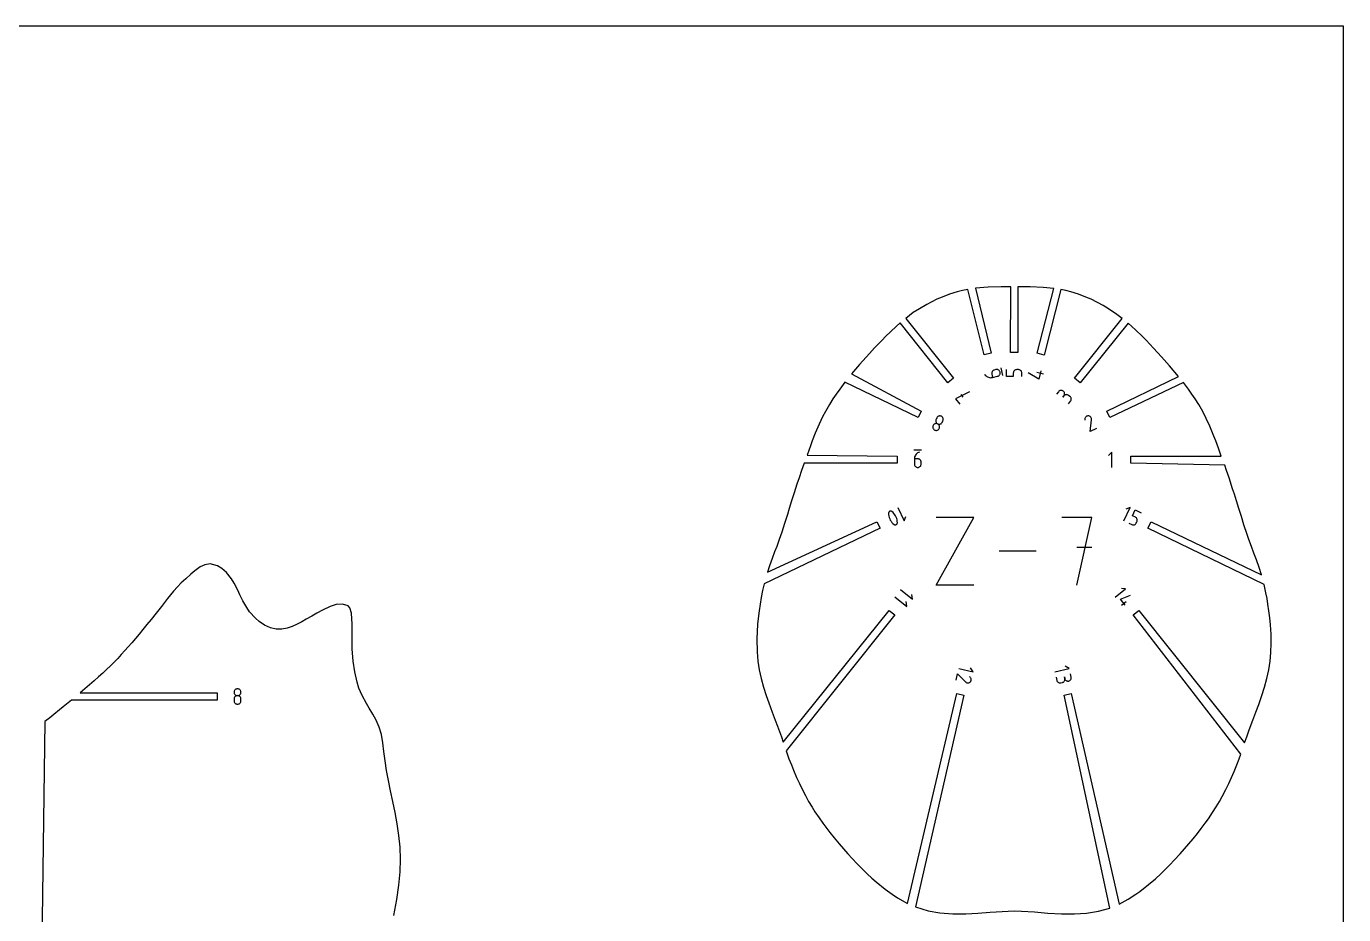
# Model space of a CAD drawing. Extents: x 0 to 51.8, y 0 to 12.2.
# Drawn here: x 19.56 to 24.96, y 8.36 to 12 of the extents above; entities that cross this region are included whole.
import ezdxf

# ---------------------------------------------------------------- set-up
doc = ezdxf.new("R2010")
doc.units = 0
doc.header["$MEASUREMENT"] = 0
for name, color, linetype in [('annotation', 7, 'Continuous'), ('boundary', 7, 'Continuous'), ('frame', 7, 'Continuous')]:
    doc.layers.add(name, color=color, linetype=linetype)

msp = doc.modelspace()

# ---------------------------------------------------------------- linework, layer by layer
at = {"layer": 'annotation', "color": 1}
for p, q in [((23.5162, 10.5792), (23.5161, 10.5768)), ((23.5161, 10.5768), (23.5165, 10.5743)), ((23.5166, 10.5816), (23.5162, 10.5792)), ((23.5175, 10.5838), (23.5166, 10.5816)), ((23.5187, 10.5859), (23.5175, 10.5838)), ((23.5203, 10.5877), (23.5187, 10.5859)), ((23.5222, 10.5892), (23.5203, 10.5877)), ((23.5243, 10.5904), (23.5222, 10.5892)), ((23.5267, 10.5913), (23.5243, 10.5904)), ((23.5335, 10.5929), (23.5267, 10.5913)), ((23.5267, 10.5913), (23.5267, 10.5913)), ((23.5359, 10.5933), (23.5335, 10.5929)), ((23.5384, 10.5933), (23.5359, 10.5933)), ((23.5408, 10.5928), (23.5384, 10.5933)), ((23.543, 10.5919), (23.5408, 10.5928)), ((23.5451, 10.5907), (23.543, 10.5919)), ((23.5469, 10.5891), (23.5451, 10.5907)), ((23.5484, 10.5873), (23.5469, 10.5891)), ((23.5496, 10.5851), (23.5484, 10.5873)), ((23.5494, 10.5732), (23.5503, 10.5754)), ((23.5504, 10.5828), (23.5496, 10.5851)), ((23.5503, 10.5754), (23.5508, 10.5778)), ((23.5508, 10.5803), (23.5504, 10.5828)), ((23.5504, 10.5828), (23.5504, 10.5828)), ((23.5508, 10.5778), (23.5508, 10.5803)), ((23.5619, 10.5694), (23.5543, 10.6)), ((23.5766, 10.565), (23.5766, 10.593)), ((23.6047, 10.579), (23.6046, 10.565)), ((23.6049, 10.5815), (23.6047, 10.579)), ((23.6056, 10.5839), (23.6049, 10.5815)), ((23.6066, 10.586), (23.6056, 10.5839)), ((23.608, 10.588), (23.6066, 10.586)), ((23.6097, 10.5897), (23.608, 10.588)), ((23.6116, 10.5911), (23.6097, 10.5897)), ((23.6138, 10.5921), (23.6116, 10.5911)), ((23.6162, 10.5927), (23.6138, 10.5921)), ((23.6187, 10.593), (23.6162, 10.5927)), ((23.6257, 10.5929), (23.6187, 10.593)), ((23.6187, 10.593), (23.6187, 10.593)), ((23.6282, 10.5927), (23.6257, 10.5929)), ((23.6305, 10.5921), (23.6282, 10.5927)), ((23.6327, 10.591), (23.6305, 10.5921)), ((23.6347, 10.5896), (23.6327, 10.591)), ((23.6364, 10.5879), (23.6347, 10.5896)), ((23.6377, 10.586), (23.6364, 10.5879)), ((23.6388, 10.5838), (23.6377, 10.586)), ((23.6394, 10.5814), (23.6388, 10.5838)), ((23.6396, 10.5789), (23.6394, 10.5814)), ((23.6396, 10.5649), (23.6396, 10.5789)), ((23.6396, 10.5789), (23.6396, 10.5789)), ((23.7091, 10.5537), (23.665, 10.5793)), ((23.7287, 10.574), (23.7015, 10.5809)), ((23.7177, 10.5876), (23.7091, 10.5537)), ((23.4876, 10.5743), (23.4876, 10.5743)), ((23.4876, 10.5743), (23.49, 10.5708)), ((23.49, 10.5708), (23.4929, 10.5677)), ((23.4929, 10.5677), (23.4961, 10.5651)), ((23.4961, 10.5651), (23.4996, 10.563)), ((23.4996, 10.563), (23.5034, 10.5614)), ((23.5034, 10.5614), (23.5074, 10.5603)), ((23.5074, 10.5603), (23.5115, 10.5599)), ((23.5115, 10.5599), (23.5157, 10.56)), ((23.5157, 10.56), (23.5199, 10.5607)), ((23.5165, 10.5743), (23.5199, 10.5607)), ((23.5199, 10.5607), (23.5402, 10.5658)), ((23.5402, 10.5658), (23.5426, 10.5666)), ((23.5402, 10.5658), (23.5402, 10.5658)), ((23.5426, 10.5666), (23.5448, 10.5678)), ((23.5448, 10.5678), (23.5466, 10.5693)), ((23.5466, 10.5693), (23.5482, 10.5712)), ((23.5482, 10.5712), (23.5494, 10.5732)), ((23.6046, 10.565), (23.5766, 10.565)), ((23.4256, 10.5023), (23.3676, 10.4739)), ((23.3676, 10.4739), (23.3851, 10.452)), ((23.3895, 10.4914), (23.3983, 10.4805)), ((23.7897, 10.5026), (23.781, 10.4917)), ((23.7915, 10.5044), (23.7897, 10.5026)), ((23.7935, 10.5059), (23.7915, 10.5044)), ((23.7956, 10.507), (23.7935, 10.5059)), ((23.7979, 10.5076), (23.7956, 10.507)), ((23.8003, 10.5079), (23.7979, 10.5076)), ((23.8027, 10.5077), (23.8003, 10.5079)), ((23.805, 10.5072), (23.8027, 10.5077)), ((23.8073, 10.5062), (23.805, 10.5072)), ((23.8094, 10.5048), (23.8073, 10.5062)), ((23.8116, 10.4852), (23.8073, 10.4797)), ((23.8073, 10.4797), (23.8116, 10.4852)), ((23.8112, 10.5031), (23.8094, 10.5048)), ((23.8094, 10.5048), (23.8094, 10.5048)), ((23.8127, 10.5011), (23.8112, 10.5031)), ((23.8116, 10.4852), (23.813, 10.4873)), ((23.8134, 10.487), (23.8116, 10.4852)), ((23.8116, 10.4852), (23.8116, 10.4852)), ((23.8137, 10.4989), (23.8127, 10.5011)), ((23.813, 10.4873), (23.814, 10.4895)), ((23.8154, 10.4884), (23.8134, 10.487)), ((23.8144, 10.4966), (23.8137, 10.4989)), ((23.814, 10.4895), (23.8145, 10.4919)), ((23.8147, 10.4943), (23.8144, 10.4966)), ((23.8145, 10.4919), (23.8147, 10.4943)), ((23.8175, 10.4895), (23.8154, 10.4884)), ((23.8198, 10.4902), (23.8175, 10.4895)), ((23.8222, 10.4904), (23.8198, 10.4902)), ((23.8246, 10.4903), (23.8222, 10.4904)), ((23.8269, 10.4897), (23.8246, 10.4903)), ((23.8292, 10.4888), (23.8269, 10.4897)), ((23.8313, 10.4874), (23.8292, 10.4888)), ((23.8368, 10.483), (23.8313, 10.4874)), ((23.8313, 10.4874), (23.8313, 10.4874)), ((23.8386, 10.4813), (23.8368, 10.483)), ((23.84, 10.4793), (23.8386, 10.4813)), ((23.8411, 10.4771), (23.84, 10.4793)), ((23.8404, 10.4655), (23.8413, 10.4677)), ((23.8417, 10.4748), (23.8411, 10.4771)), ((23.8413, 10.4677), (23.8419, 10.4701)), ((23.842, 10.4725), (23.8417, 10.4748)), ((23.8419, 10.4701), (23.842, 10.4725)), ((23.8302, 10.4524), (23.839, 10.4634)), ((23.839, 10.4634), (23.8404, 10.4655)), ((23.839, 10.4634), (23.839, 10.4634)), ((23.2753, 10.3615), (23.2748, 10.3591)), ((23.2748, 10.3591), (23.2748, 10.3566)), ((23.2762, 10.3638), (23.2753, 10.3615)), ((23.2774, 10.366), (23.2762, 10.3638)), ((23.2762, 10.3638), (23.2762, 10.3638)), ((23.2791, 10.3678), (23.2774, 10.366)), ((23.2809, 10.3694), (23.2791, 10.3678)), ((23.283, 10.3705), (23.2809, 10.3694)), ((23.2853, 10.3713), (23.283, 10.3705)), ((23.2877, 10.3717), (23.2853, 10.3713)), ((23.2874, 10.3867), (23.287, 10.3843)), ((23.287, 10.3843), (23.287, 10.3819)), ((23.287, 10.3819), (23.2874, 10.3795)), ((23.2883, 10.3891), (23.2874, 10.3867)), ((23.2874, 10.3795), (23.2882, 10.3773)), ((23.2901, 10.3717), (23.2877, 10.3717)), ((23.2882, 10.3773), (23.2893, 10.3752)), ((23.2913, 10.3954), (23.2883, 10.3891)), ((23.2883, 10.3891), (23.2883, 10.3891)), ((23.2893, 10.3752), (23.2908, 10.3733)), ((23.2925, 10.3713), (23.2901, 10.3717)), ((23.2908, 10.3733), (23.2927, 10.3717)), ((23.2926, 10.3975), (23.2913, 10.3954)), ((23.2948, 10.3704), (23.2925, 10.3713)), ((23.2943, 10.3994), (23.2926, 10.3975)), ((23.2927, 10.3717), (23.2948, 10.3704)), ((23.2961, 10.4009), (23.2943, 10.3994)), ((23.2948, 10.3704), (23.2948, 10.3704)), ((23.2948, 10.3704), (23.2972, 10.3695)), ((23.297, 10.3691), (23.2948, 10.3704)), ((23.2948, 10.3704), (23.2948, 10.3704)), ((23.2982, 10.4021), (23.2961, 10.4009)), ((23.2989, 10.3675), (23.297, 10.3691)), ((23.2972, 10.3695), (23.2996, 10.3691)), ((23.3005, 10.4028), (23.2982, 10.4021)), ((23.3004, 10.3656), (23.2989, 10.3675)), ((23.2996, 10.3691), (23.302, 10.369)), ((23.3015, 10.3635), (23.3004, 10.3656)), ((23.3028, 10.4032), (23.3005, 10.4028)), ((23.3023, 10.3612), (23.3015, 10.3635)), ((23.302, 10.369), (23.3044, 10.3694)), ((23.3027, 10.3589), (23.3023, 10.3612)), ((23.3052, 10.4032), (23.3028, 10.4032)), ((23.3044, 10.3694), (23.3067, 10.3702)), ((23.3077, 10.4028), (23.3052, 10.4032)), ((23.3067, 10.3702), (23.3087, 10.3714)), ((23.31, 10.4019), (23.3077, 10.4028)), ((23.3087, 10.3714), (23.3106, 10.3729)), ((23.3122, 10.4006), (23.31, 10.4019)), ((23.31, 10.4019), (23.31, 10.4019)), ((23.3106, 10.3729), (23.3122, 10.3748)), ((23.314, 10.399), (23.3122, 10.4006)), ((23.3122, 10.3748), (23.3135, 10.3769)), ((23.3135, 10.3769), (23.3166, 10.3832)), ((23.3156, 10.3971), (23.314, 10.399)), ((23.3167, 10.395), (23.3156, 10.3971)), ((23.3166, 10.3832), (23.3175, 10.3856)), ((23.3166, 10.3832), (23.3166, 10.3832)), ((23.3175, 10.3928), (23.3167, 10.395)), ((23.3179, 10.3904), (23.3175, 10.3928)), ((23.3175, 10.3856), (23.3179, 10.388)), ((23.3179, 10.388), (23.3179, 10.3904)), ((23.8972, 10.3904), (23.8971, 10.3864)), ((23.8976, 10.3929), (23.8972, 10.3904)), ((23.8985, 10.3952), (23.8976, 10.3929)), ((23.8997, 10.3973), (23.8985, 10.3952)), ((23.9012, 10.3991), (23.8997, 10.3973)), ((23.903, 10.4007), (23.9012, 10.3991)), ((23.9051, 10.4019), (23.903, 10.4007)), ((23.9073, 10.4028), (23.9051, 10.4019)), ((23.9097, 10.4033), (23.9073, 10.4028)), ((23.9122, 10.4033), (23.9097, 10.4033)), ((23.9147, 10.4029), (23.9122, 10.4033)), ((23.9122, 10.4033), (23.9122, 10.4033)), ((23.917, 10.4021), (23.9147, 10.4029)), ((23.9191, 10.4009), (23.917, 10.4021)), ((23.921, 10.3993), (23.9191, 10.4009)), ((23.9198, 10.3391), (23.9251, 10.3878)), ((23.9225, 10.3975), (23.921, 10.3993)), ((23.9238, 10.3955), (23.9225, 10.3975)), ((23.9246, 10.3932), (23.9238, 10.3955)), ((23.9251, 10.3908), (23.9246, 10.3932)), ((23.9251, 10.3883), (23.9251, 10.3908)), ((23.9251, 10.3882), (23.9251, 10.3883)), ((23.9251, 10.3883), (23.9251, 10.3883)), ((23.9251, 10.3881), (23.9251, 10.3882)), ((23.9251, 10.3882), (23.9251, 10.3882)), ((23.9251, 10.388), (23.9251, 10.3881)), ((23.9251, 10.3881), (23.9251, 10.3881)), ((23.9251, 10.3879), (23.9251, 10.388)), ((23.9251, 10.388), (23.9251, 10.388)), ((23.9251, 10.3878), (23.9251, 10.3879)), ((23.9251, 10.3879), (23.9251, 10.3879)), ((23.9251, 10.3878), (23.9251, 10.3878)), ((23.2748, 10.3566), (23.2752, 10.3543)), ((23.2752, 10.3543), (23.276, 10.352)), ((23.276, 10.352), (23.2772, 10.3499)), ((23.2772, 10.3499), (23.2787, 10.3481)), ((23.2787, 10.3481), (23.2805, 10.3464)), ((23.2805, 10.3464), (23.2827, 10.3452)), ((23.2827, 10.3452), (23.2827, 10.3452)), ((23.2827, 10.3452), (23.2851, 10.3443)), ((23.2851, 10.3443), (23.2875, 10.3438)), ((23.2875, 10.3438), (23.2899, 10.3438)), ((23.2899, 10.3438), (23.2923, 10.3442)), ((23.2923, 10.3442), (23.2945, 10.345)), ((23.2945, 10.345), (23.2966, 10.3462)), ((23.2966, 10.3462), (23.2985, 10.3477)), ((23.2985, 10.3477), (23.3001, 10.3495)), ((23.3001, 10.3495), (23.3014, 10.3517)), ((23.3014, 10.3517), (23.3023, 10.354)), ((23.3014, 10.3517), (23.3014, 10.3517)), ((23.3023, 10.354), (23.3027, 10.3565)), ((23.3027, 10.3565), (23.3027, 10.3589)), ((23.9451, 10.3512), (23.9198, 10.3391)), ((23.2292, 10.263), (23.1976, 10.263)), ((23.2127, 10.2517), (23.2094, 10.2492)), ((23.2164, 10.2537), (23.2127, 10.2517)), ((23.2204, 10.2552), (23.2164, 10.2537)), ((23.2204, 10.2552), (23.2204, 10.2552)), ((24.0088, 10.2552), (23.9948, 10.2411)), ((24.0088, 10.1921), (24.0088, 10.2552)), ((23.1997, 10.2314), (23.1994, 10.2272)), ((23.1994, 10.2272), (23.1994, 10.2061)), ((23.2134, 10.2272), (23.1994, 10.2272)), ((23.1994, 10.2061), (23.1994, 10.2061)), ((23.1994, 10.2061), (23.1996, 10.2036)), ((23.1996, 10.2036), (23.2003, 10.2013)), ((23.2006, 10.2355), (23.1997, 10.2314)), ((23.2003, 10.2013), (23.2013, 10.1991)), ((23.2021, 10.2394), (23.2006, 10.2355)), ((23.2013, 10.1991), (23.2027, 10.1971)), ((23.2041, 10.243), (23.2021, 10.2394)), ((23.2065, 10.2463), (23.2041, 10.243)), ((23.2094, 10.2492), (23.2065, 10.2463)), ((23.2159, 10.2269), (23.2134, 10.2272)), ((23.2183, 10.2263), (23.2159, 10.2269)), ((23.2205, 10.2253), (23.2183, 10.2263)), ((23.2224, 10.2239), (23.2205, 10.2253)), ((23.2241, 10.2222), (23.2224, 10.2239)), ((23.2255, 10.2202), (23.2241, 10.2222)), ((23.2241, 10.1971), (23.2255, 10.1991)), ((23.2265, 10.218), (23.2255, 10.2202)), ((23.2255, 10.1991), (23.2265, 10.2013)), ((23.2272, 10.2157), (23.2265, 10.218)), ((23.2265, 10.2013), (23.2272, 10.2036)), ((23.2274, 10.2132), (23.2272, 10.2157)), ((23.2272, 10.2036), (23.2274, 10.2061)), ((23.2274, 10.2061), (23.2274, 10.2132)), ((23.2274, 10.2132), (23.2274, 10.2132)), ((23.2027, 10.1971), (23.2044, 10.1954)), ((23.2044, 10.1954), (23.2063, 10.194)), ((23.2063, 10.194), (23.2085, 10.193)), ((23.2085, 10.193), (23.2109, 10.1924)), ((23.2109, 10.1924), (23.2134, 10.1921)), ((23.2134, 10.1921), (23.2159, 10.1924)), ((23.2134, 10.1921), (23.2134, 10.1921)), ((23.2159, 10.1924), (23.2183, 10.193)), ((23.2183, 10.193), (23.2205, 10.194)), ((23.2205, 10.194), (23.2224, 10.1954)), ((23.2224, 10.1954), (23.2241, 10.1971)), ((23.094, 10.0063), (23.0939, 10.0047)), ((23.0939, 10.0047), (23.0939, 10.0047)), ((23.0939, 10.0047), (23.0942, 9.9988)), ((23.0944, 10.0077), (23.094, 10.0063)), ((23.0942, 9.9988), (23.095, 9.993)), ((23.0951, 10.009), (23.0944, 10.0077)), ((23.095, 9.993), (23.0965, 9.9873)), ((23.0959, 10.0102), (23.0951, 10.009)), ((23.0969, 10.0112), (23.0959, 10.0102)), ((23.0965, 9.9873), (23.0985, 9.9818)), ((23.0981, 10.012), (23.0969, 10.0112)), ((23.0994, 10.0126), (23.0981, 10.012)), ((23.0985, 9.9818), (23.101, 9.9766)), ((23.1008, 10.013), (23.0994, 10.0126)), ((23.1023, 10.0131), (23.1008, 10.013)), ((23.1023, 10.0131), (23.1023, 10.0131)), ((23.103, 10.0131), (23.1023, 10.0131)), ((23.1036, 10.013), (23.103, 10.0131)), ((23.1042, 10.0129), (23.1036, 10.013)), ((23.1048, 10.0128), (23.1042, 10.0129)), ((23.1054, 10.0126), (23.1048, 10.0128)), ((23.106, 10.0123), (23.1054, 10.0126)), ((23.1065, 10.012), (23.106, 10.0123)), ((23.1071, 10.0117), (23.1065, 10.012)), ((23.1076, 10.0113), (23.1071, 10.0117)), ((23.112, 10.0074), (23.1076, 10.0113)), ((23.1076, 10.0113), (23.1076, 10.0113)), ((23.116, 10.0031), (23.112, 10.0074)), ((23.1196, 9.9984), (23.116, 10.0031)), ((23.1226, 9.9934), (23.1196, 9.9984)), ((23.1252, 9.9882), (23.1226, 9.9934)), ((23.1272, 9.9827), (23.1252, 9.9882)), ((23.1286, 9.977), (23.1272, 9.9827)), ((23.1312, 10.028), (23.1576, 9.9733)), ((23.1576, 9.9733), (23.1639, 9.9913)), ((23.2888, 9.7095), (23.443, 9.9871)), ((23.443, 9.9871), (23.2888, 9.9871)), ((23.9265, 9.9871), (23.803, 9.9871)), ((23.8648, 9.7095), (23.9265, 9.9871)), ((24.0577, 9.9732), (24.0839, 10.0278)), ((24.0839, 10.0278), (24.066, 10.0215)), ((24.0927, 9.9937), (24.1044, 10.0179)), ((24.1048, 9.9878), (24.0927, 9.9937)), ((24.1044, 10.0179), (24.1286, 10.0063)), ((24.1069, 9.9866), (24.1048, 9.9878)), ((24.1087, 9.985), (24.1069, 9.9866)), ((24.1101, 9.9832), (24.1087, 9.985)), ((24.1112, 9.9812), (24.1101, 9.9832)), ((23.101, 9.9766), (23.104, 9.9716)), ((23.104, 9.9716), (23.1076, 9.9669)), ((23.1076, 9.9669), (23.1116, 9.9626)), ((23.1116, 9.9626), (23.1161, 9.9587)), ((23.1161, 9.9587), (23.1161, 9.9587)), ((23.1161, 9.9587), (23.1166, 9.9583)), ((23.1166, 9.9583), (23.1171, 9.958)), ((23.1171, 9.958), (23.1177, 9.9577)), ((23.1177, 9.9577), (23.1183, 9.9574)), ((23.1183, 9.9574), (23.1188, 9.9572)), ((23.1188, 9.9572), (23.1194, 9.9571)), ((23.1194, 9.9571), (23.1201, 9.957)), ((23.1201, 9.957), (23.1207, 9.9569)), ((23.1207, 9.9569), (23.1213, 9.9569)), ((23.1213, 9.9569), (23.1228, 9.957)), ((23.1213, 9.9569), (23.1213, 9.9569)), ((23.1228, 9.957), (23.1242, 9.9574)), ((23.1242, 9.9574), (23.1255, 9.958)), ((23.1255, 9.958), (23.1267, 9.9588)), ((23.1267, 9.9588), (23.1277, 9.9598)), ((23.1277, 9.9598), (23.1286, 9.961)), ((23.1295, 9.9712), (23.1286, 9.977)), ((23.1286, 9.961), (23.1292, 9.9623)), ((23.1292, 9.9623), (23.1296, 9.9637)), ((23.1298, 9.9653), (23.1295, 9.9712)), ((23.1296, 9.9637), (23.1298, 9.9653)), ((23.1298, 9.9653), (23.1298, 9.9653)), ((24.0781, 9.9634), (24.0902, 9.9576)), ((24.0902, 9.9576), (24.0902, 9.9576)), ((24.0902, 9.9576), (24.0925, 9.9567)), ((24.0925, 9.9567), (24.0948, 9.9563)), ((24.0948, 9.9563), (24.0971, 9.9563)), ((24.0971, 9.9563), (24.0994, 9.9567)), ((24.0994, 9.9567), (24.1016, 9.9574)), ((24.1016, 9.9574), (24.1036, 9.9585)), ((24.1036, 9.9585), (24.1054, 9.96)), ((24.1054, 9.96), (24.1069, 9.9618)), ((24.1069, 9.9618), (24.1082, 9.9639)), ((24.1082, 9.9639), (24.1111, 9.9699)), ((24.1111, 9.9699), (24.1119, 9.9722)), ((24.1111, 9.9699), (24.1111, 9.9699)), ((24.112, 9.9791), (24.1112, 9.9812)), ((24.1119, 9.9722), (24.1124, 9.9745)), ((24.1124, 9.9768), (24.112, 9.9791)), ((24.1124, 9.9745), (24.1124, 9.9768)), ((23.699, 9.8483), (23.5471, 9.8483)), ((23.9265, 9.8635), (23.8648, 9.8635)), ((23.1192, 9.6619), (23.1685, 9.6226)), ((23.1427, 9.6913), (23.192, 9.652)), ((23.192, 9.652), (23.1897, 9.6717)), ((23.443, 9.7095), (23.2888, 9.7095)), ((24.0217, 9.6603), (24.0645, 9.6945)), ((24.044, 9.6519), (24.0848, 9.6689)), ((24.0645, 9.6945), (24.0474, 9.6964)), ((23.1685, 9.6226), (23.1663, 9.6423)), ((24.0629, 9.6282), (24.044, 9.6519)), ((24.0478, 9.6277), (24.0668, 9.6428)), ((23.3701, 9.3196), (23.3761, 9.3458)), ((23.3761, 9.3458), (23.4095, 9.3127)), ((23.3811, 9.3679), (23.4401, 9.3545)), ((23.4281, 9.3321), (23.4252, 9.3346)), ((23.4401, 9.3545), (23.43, 9.3706)), ((23.7748, 9.3544), (23.8339, 9.3679)), ((23.8339, 9.3679), (23.8177, 9.378)), ((23.8418, 9.3326), (23.8388, 9.3457)), ((20.4183, 9.2815), (20.4166, 9.2798)), ((20.4203, 9.2828), (20.4183, 9.2815)), ((20.4225, 9.2839), (20.4203, 9.2828)), ((20.4248, 9.2845), (20.4225, 9.2839)), ((20.4273, 9.2848), (20.4248, 9.2845)), ((20.4299, 9.2845), (20.4273, 9.2848)), ((20.4273, 9.2848), (20.4273, 9.2848)), ((20.4322, 9.2839), (20.4299, 9.2845)), ((20.4344, 9.2828), (20.4322, 9.2839)), ((20.4364, 9.2815), (20.4344, 9.2828)), ((20.438, 9.2798), (20.4364, 9.2815)), ((23.4095, 9.3127), (23.4095, 9.3127)), ((23.4095, 9.3127), (23.4096, 9.3127)), ((23.4096, 9.3127), (23.4096, 9.3126)), ((23.4096, 9.3126), (23.4096, 9.3126)), ((23.4096, 9.3126), (23.4097, 9.3125)), ((23.4097, 9.3125), (23.4097, 9.3125)), ((23.4097, 9.3125), (23.4097, 9.3125)), ((23.4097, 9.3125), (23.4098, 9.3124)), ((23.4098, 9.3124), (23.4098, 9.3124)), ((23.4098, 9.3124), (23.4098, 9.3124)), ((23.4098, 9.3124), (23.4098, 9.3124)), ((23.4098, 9.3124), (23.4118, 9.3109)), ((23.4118, 9.3109), (23.4139, 9.3098)), ((23.4139, 9.3098), (23.4161, 9.3091)), ((23.4161, 9.3091), (23.4183, 9.3088)), ((23.4183, 9.3088), (23.4206, 9.3089)), ((23.4206, 9.3089), (23.4229, 9.3093)), ((23.4229, 9.3093), (23.425, 9.3102)), ((23.425, 9.3102), (23.427, 9.3114)), ((23.427, 9.3114), (23.4289, 9.3131)), ((23.4297, 9.3303), (23.4281, 9.3321)), ((23.4289, 9.3131), (23.4303, 9.315)), ((23.4289, 9.3131), (23.4289, 9.3131)), ((23.431, 9.3283), (23.4297, 9.3303)), ((23.4303, 9.315), (23.4314, 9.3171)), ((23.4319, 9.3261), (23.431, 9.3283)), ((23.4314, 9.3171), (23.4321, 9.3193)), ((23.4323, 9.3239), (23.4319, 9.3261)), ((23.4321, 9.3193), (23.4324, 9.3216)), ((23.4324, 9.3216), (23.4323, 9.3239)), ((23.7799, 9.3323), (23.7829, 9.3192)), ((23.7829, 9.3192), (23.7829, 9.3192)), ((23.7829, 9.3192), (23.7836, 9.3168)), ((23.7836, 9.3168), (23.7847, 9.3148)), ((23.7847, 9.3148), (23.7862, 9.3129)), ((23.7862, 9.3129), (23.7879, 9.3114)), ((23.7879, 9.3114), (23.7898, 9.3102)), ((23.7898, 9.3102), (23.792, 9.3093)), ((23.792, 9.3093), (23.7942, 9.3088)), ((23.7942, 9.3088), (23.7966, 9.3087)), ((23.7966, 9.3087), (23.799, 9.309)), ((23.799, 9.309), (23.8055, 9.3105)), ((23.8055, 9.3105), (23.8078, 9.3113)), ((23.8055, 9.3105), (23.8055, 9.3105)), ((23.8078, 9.3113), (23.8099, 9.3124)), ((23.8099, 9.3124), (23.8117, 9.3138)), ((23.8117, 9.3138), (23.8132, 9.3155)), ((23.8132, 9.3155), (23.8145, 9.3175)), ((23.8156, 9.3266), (23.8141, 9.3332)), ((23.8141, 9.3332), (23.8156, 9.3266)), ((23.8145, 9.3175), (23.8153, 9.3196)), ((23.8153, 9.3196), (23.8158, 9.3219)), ((23.8159, 9.3242), (23.8156, 9.3266)), ((23.8156, 9.3266), (23.8156, 9.3266)), ((23.8156, 9.3266), (23.8164, 9.3243)), ((23.8158, 9.3219), (23.8159, 9.3242)), ((23.8164, 9.3243), (23.8175, 9.3222)), ((23.8175, 9.3222), (23.8189, 9.3204)), ((23.8189, 9.3204), (23.8206, 9.3189)), ((23.8206, 9.3189), (23.8226, 9.3177)), ((23.8226, 9.3177), (23.8247, 9.3168)), ((23.8247, 9.3168), (23.827, 9.3163)), ((23.827, 9.3163), (23.8293, 9.3162)), ((23.8293, 9.3162), (23.8317, 9.3165)), ((23.8317, 9.3165), (23.834, 9.3173)), ((23.8317, 9.3165), (23.8317, 9.3165)), ((23.834, 9.3173), (23.8361, 9.3184)), ((23.8361, 9.3184), (23.8379, 9.3198)), ((23.8379, 9.3198), (23.8395, 9.3215)), ((23.8395, 9.3215), (23.8407, 9.3235)), ((23.8407, 9.3235), (23.8415, 9.3256)), ((23.8415, 9.3256), (23.8421, 9.3278)), ((23.8422, 9.3302), (23.8418, 9.3326)), ((23.8421, 9.3278), (23.8422, 9.3302)), ((20.4136, 9.2733), (20.4133, 9.2708)), ((20.4133, 9.2708), (20.4133, 9.2708)), ((20.4133, 9.2708), (20.4136, 9.2683)), ((20.4136, 9.2453), (20.4133, 9.2427)), ((20.4133, 9.2427), (20.4133, 9.2358)), ((20.4133, 9.2358), (20.4133, 9.2358)), ((20.4133, 9.2358), (20.4136, 9.2333)), ((20.4142, 9.2756), (20.4136, 9.2733)), ((20.4136, 9.2683), (20.4142, 9.2659)), ((20.4142, 9.2476), (20.4136, 9.2453)), ((20.4136, 9.2333), (20.4142, 9.2309)), ((20.4153, 9.2778), (20.4142, 9.2756)), ((20.4142, 9.2659), (20.4153, 9.2637)), ((20.4153, 9.2498), (20.4142, 9.2476)), ((20.4142, 9.2309), (20.4153, 9.2287)), ((20.4166, 9.2798), (20.4153, 9.2778)), ((20.4153, 9.2637), (20.4166, 9.2617)), ((20.4166, 9.2518), (20.4153, 9.2498)), ((20.4153, 9.2287), (20.4166, 9.2268)), ((20.4166, 9.2617), (20.4183, 9.2601)), ((20.4183, 9.2535), (20.4166, 9.2518)), ((20.4166, 9.2268), (20.4183, 9.2251)), ((20.4183, 9.2601), (20.4203, 9.2587)), ((20.4203, 9.2548), (20.4183, 9.2535)), ((20.4203, 9.2587), (20.4225, 9.2576)), ((20.4225, 9.2559), (20.4203, 9.2548)), ((20.4225, 9.2576), (20.4248, 9.257)), ((20.4248, 9.2565), (20.4225, 9.2559)), ((20.4248, 9.257), (20.4273, 9.2568)), ((20.4273, 9.2568), (20.4248, 9.2565)), ((20.4273, 9.2568), (20.4299, 9.257)), ((20.4299, 9.2565), (20.4273, 9.2568)), ((20.4273, 9.2568), (20.4273, 9.2568)), ((20.4273, 9.2568), (20.4273, 9.2568)), ((20.4299, 9.257), (20.4322, 9.2576)), ((20.4322, 9.2559), (20.4299, 9.2565)), ((20.4322, 9.2576), (20.4344, 9.2587)), ((20.4344, 9.2548), (20.4322, 9.2559)), ((20.4344, 9.2587), (20.4364, 9.2601)), ((20.4364, 9.2535), (20.4344, 9.2548)), ((20.4364, 9.2601), (20.438, 9.2617)), ((20.438, 9.2518), (20.4364, 9.2535)), ((20.4364, 9.2251), (20.438, 9.2268)), ((20.4394, 9.2778), (20.438, 9.2798)), ((20.438, 9.2617), (20.4394, 9.2637)), ((20.4394, 9.2498), (20.438, 9.2518)), ((20.438, 9.2268), (20.4394, 9.2287)), ((20.4405, 9.2756), (20.4394, 9.2778)), ((20.4394, 9.2637), (20.4405, 9.2659)), ((20.4405, 9.2476), (20.4394, 9.2498)), ((20.4394, 9.2287), (20.4405, 9.2309)), ((20.4411, 9.2733), (20.4405, 9.2756)), ((20.4405, 9.2659), (20.4411, 9.2683)), ((20.4411, 9.2453), (20.4405, 9.2476)), ((20.4405, 9.2309), (20.4411, 9.2333)), ((20.4413, 9.2708), (20.4411, 9.2733)), ((20.4411, 9.2683), (20.4413, 9.2708)), ((20.4413, 9.2427), (20.4411, 9.2453)), ((20.4411, 9.2333), (20.4413, 9.2358)), ((20.4413, 9.2708), (20.4413, 9.2708)), ((20.4413, 9.2358), (20.4413, 9.2427)), ((20.4413, 9.2427), (20.4413, 9.2427)), ((20.4183, 9.2251), (20.4203, 9.2237)), ((20.4203, 9.2237), (20.4225, 9.2227)), ((20.4225, 9.2227), (20.4248, 9.222)), ((20.4248, 9.222), (20.4273, 9.2218)), ((20.4273, 9.2218), (20.4299, 9.222)), ((20.4273, 9.2218), (20.4273, 9.2218)), ((20.4299, 9.222), (20.4322, 9.2227)), ((20.4322, 9.2227), (20.4344, 9.2237)), ((20.4344, 9.2237), (20.4364, 9.2251))]:
    msp.add_line(p, q, dxfattribs=at)
at = {"layer": 'boundary', "color": 5}
for p, q in [((23.3436, 10.9024), (23.3136, 10.8903)), ((23.375, 10.9115), (23.3436, 10.9024)), ((23.3961, 10.9177), (23.375, 10.9115)), ((23.4184, 10.9214), (23.3961, 10.9177)), ((23.4853, 10.6529), (23.4184, 10.9214)), ((23.5018, 10.9312), (23.4494, 10.9268)), ((23.4494, 10.9268), (23.5138, 10.66)), ((23.5548, 10.9327), (23.5018, 10.9312)), ((23.5941, 10.9326), (23.5548, 10.9327)), ((23.5936, 10.6628), (23.5941, 10.9326)), ((23.6235, 10.9326), (23.623, 10.6628)), ((23.6737, 10.9323), (23.6235, 10.9326)), ((23.7273, 10.93), (23.6737, 10.9323)), ((23.7027, 10.6598), (23.7701, 10.9261)), ((23.7701, 10.9261), (23.7273, 10.93)), ((23.7992, 10.9211), (23.7312, 10.6526)), ((23.8193, 10.9176), (23.7992, 10.9211)), ((23.8404, 10.9115), (23.8193, 10.9176)), ((23.8718, 10.9024), (23.8404, 10.9115)), ((23.9018, 10.8902), (23.8718, 10.9024)), ((23.2501, 10.86), (23.2209, 10.8425)), ((23.2921, 10.8817), (23.2501, 10.86)), ((23.3136, 10.8903), (23.2921, 10.8817)), ((23.9232, 10.8817), (23.9018, 10.8902)), ((23.973, 10.8561), (23.9232, 10.8817)), ((23.9944, 10.8425), (23.973, 10.8561)), ((23.1951, 10.8264), (23.1643, 10.803)), ((23.1643, 10.803), (23.3602, 10.5573)), ((23.2209, 10.8425), (23.1951, 10.8264)), ((23.8551, 10.5577), (24.0508, 10.8031)), ((24.0292, 10.8195), (23.9944, 10.8425)), ((24.0508, 10.8031), (24.0292, 10.8195)), ((23.1246, 10.7695), (23.0819, 10.729)), ((23.1415, 10.7844), (23.1246, 10.7695)), ((23.3372, 10.539), (23.1415, 10.7844)), ((24.0751, 10.7833), (23.8781, 10.5394)), ((24.1055, 10.7566), (24.0751, 10.7833)), ((24.1334, 10.729), (24.1055, 10.7566)), ((23.0672, 10.714), (23.0364, 10.6816)), ((23.0819, 10.729), (23.0672, 10.714)), ((24.1483, 10.7139), (24.1334, 10.729)), ((24.179, 10.6815), (24.1483, 10.7139)), ((23.0161, 10.6593), (22.9751, 10.6135)), ((23.0364, 10.6816), (23.0161, 10.6593)), ((23.5138, 10.66), (23.4853, 10.6529)), ((23.623, 10.6628), (23.5936, 10.6628)), ((23.7312, 10.6526), (23.7027, 10.6598)), ((24.2122, 10.6453), (24.179, 10.6815)), ((24.2447, 10.6085), (24.2122, 10.6453)), ((22.9751, 10.6135), (22.9425, 10.5756)), ((22.9425, 10.5756), (23.2272, 10.4231)), ((24.2817, 10.5647), (24.2447, 10.6085)), ((22.9146, 10.541), (22.8936, 10.5129)), ((23.2145, 10.3966), (22.9146, 10.541)), ((23.3602, 10.5573), (23.3372, 10.539)), ((23.8781, 10.5394), (23.8551, 10.5577)), ((23.9879, 10.4232), (24.2817, 10.5647)), ((24.3019, 10.5396), (24.0007, 10.3967)), ((24.3218, 10.5128), (24.3019, 10.5396)), ((22.8656, 10.4726), (22.8512, 10.4494)), ((22.8795, 10.4927), (22.8656, 10.4726)), ((22.8936, 10.5129), (22.8795, 10.4927)), ((24.3359, 10.4927), (24.3218, 10.5128)), ((24.3498, 10.4726), (24.3359, 10.4927)), ((24.3642, 10.4494), (24.3498, 10.4726)), ((22.8351, 10.4213), (22.8238, 10.3998)), ((22.8512, 10.4494), (22.8351, 10.4213)), ((23.2272, 10.4231), (23.2145, 10.3966)), ((24.0007, 10.3967), (23.9879, 10.4232)), ((24.3803, 10.4213), (24.3642, 10.4494)), ((24.3951, 10.3925), (24.3803, 10.4213)), ((22.8098, 10.3695), (22.7936, 10.3323)), ((22.8238, 10.3998), (22.8098, 10.3695)), ((24.4098, 10.3607), (24.3951, 10.3925)), ((24.4266, 10.3206), (24.4098, 10.3607)), ((22.7936, 10.3323), (22.7815, 10.3016)), ((24.4339, 10.3016), (24.4266, 10.3206)), ((22.7735, 10.28), (22.7601, 10.242)), ((22.7815, 10.3016), (22.7735, 10.28)), ((24.4452, 10.2709), (24.4339, 10.3016)), ((24.4567, 10.2383), (24.4452, 10.2709)), ((22.748, 10.2089), (22.7376, 10.1796)), ((23.1296, 10.2089), (22.748, 10.2089)), ((22.7601, 10.242), (23.1296, 10.2383)), ((23.1296, 10.2383), (23.1296, 10.2089)), ((24.0856, 10.2089), (24.0856, 10.2383)), ((24.0856, 10.2383), (24.4567, 10.2383)), ((24.4704, 10.2008), (24.0856, 10.2089)), ((24.4778, 10.1796), (24.4704, 10.2008)), ((22.7271, 10.1493), (22.7183, 10.123)), ((22.7376, 10.1796), (22.7271, 10.1493)), ((24.4883, 10.1493), (24.4778, 10.1796)), ((24.5031, 10.1041), (24.4883, 10.1493)), ((22.7183, 10.123), (22.7067, 10.0876)), ((24.5102, 10.083), (24.5031, 10.1041)), ((22.6966, 10.0556), (22.6866, 10.0232)), ((22.7067, 10.0876), (22.6966, 10.0556)), ((24.5189, 10.0556), (24.5102, 10.083)), ((24.5288, 10.0232), (24.5189, 10.0556)), ((22.6792, 9.999), (22.6682, 9.9628)), ((22.6866, 10.0232), (22.6792, 9.999)), ((24.5387, 9.9907), (24.5288, 10.0232)), ((24.549, 9.9571), (24.5387, 9.9907)), ((23.059, 9.9432), (22.5844, 9.7146)), ((22.5979, 9.763), (23.0463, 9.9697)), ((22.6682, 9.9628), (22.6566, 9.9272)), ((23.0463, 9.9697), (23.059, 9.9432)), ((24.1562, 9.9431), (24.169, 9.9696)), ((24.6317, 9.7119), (24.1562, 9.9431)), ((24.169, 9.9696), (24.6211, 9.7518)), ((24.5621, 9.9172), (24.549, 9.9571)), ((22.6461, 9.8973), (22.6356, 9.8686)), ((22.6566, 9.9272), (22.6461, 9.8973)), ((24.5693, 9.8973), (24.5621, 9.9172)), ((24.5798, 9.8686), (24.5693, 9.8973)), ((22.6271, 9.8459), (22.617, 9.8189)), ((22.6356, 9.8686), (22.6271, 9.8459)), ((24.5902, 9.841), (24.5798, 9.8686)), ((24.6006, 9.8133), (24.5902, 9.841)), ((20.2528, 9.7685), (20.236, 9.7546)), ((20.2745, 9.784), (20.2528, 9.7685)), ((20.2933, 9.7931), (20.2745, 9.784)), ((20.3155, 9.7967), (20.2933, 9.7931)), ((20.3454, 9.7885), (20.3155, 9.7967)), ((20.3632, 9.7782), (20.3454, 9.7885)), ((20.3825, 9.7621), (20.3632, 9.7782)), ((22.6061, 9.7885), (22.5979, 9.763)), ((22.617, 9.8189), (22.6061, 9.7885)), ((24.6117, 9.7819), (24.6006, 9.8133)), ((24.6211, 9.7518), (24.6117, 9.7819)), ((20.1968, 9.7188), (20.1812, 9.7021)), ((20.215, 9.7359), (20.1968, 9.7188)), ((20.236, 9.7546), (20.215, 9.7359)), ((20.4033, 9.7361), (20.3825, 9.7621)), ((20.4136, 9.7181), (20.4033, 9.7361)), ((20.4281, 9.6887), (20.4136, 9.7181)), ((22.5844, 9.7146), (22.578, 9.6881)), ((24.6394, 9.6781), (24.6317, 9.7119)), ((20.1652, 9.6846), (20.1407, 9.6545)), ((20.1812, 9.7021), (20.1652, 9.6846)), ((20.4367, 9.6703), (20.4281, 9.6887)), ((20.4486, 9.6457), (20.4367, 9.6703)), ((22.5724, 9.6596), (22.5677, 9.6321)), ((22.578, 9.6881), (22.5724, 9.6596)), ((24.644, 9.655), (24.6394, 9.6781)), ((20.1155, 9.6216), (20.0937, 9.5945)), ((20.1407, 9.6545), (20.1155, 9.6216)), ((20.4649, 9.618), (20.4486, 9.6457)), ((20.4769, 9.6005), (20.4649, 9.618)), ((20.7759, 9.6072), (20.7516, 9.5942)), ((20.8068, 9.6224), (20.7759, 9.6072)), ((20.8313, 9.6303), (20.8068, 9.6224)), ((20.857, 9.6322), (20.8313, 9.6303)), ((20.8809, 9.6243), (20.857, 9.6322)), ((20.8878, 9.6163), (20.8809, 9.6243)), ((20.8941, 9.5946), (20.8878, 9.6163)), ((22.5636, 9.6041), (22.5607, 9.5835)), ((22.5677, 9.6321), (22.5636, 9.6041)), ((22.6625, 9.0654), (23.0962, 9.6061)), ((23.0962, 9.6061), (23.1192, 9.5878)), ((24.0959, 9.5876), (24.1189, 9.6059)), ((24.1189, 9.6059), (24.552, 9.0628)), ((24.6477, 9.6321), (24.644, 9.655)), ((24.6519, 9.6041), (24.6477, 9.6321)), ((24.6554, 9.5757), (24.6519, 9.6041)), ((20.0732, 9.5694), (20.056, 9.5478)), ((20.0937, 9.5945), (20.0732, 9.5694)), ((20.5009, 9.574), (20.4769, 9.6005)), ((20.516, 9.5604), (20.5009, 9.574)), ((20.5374, 9.5456), (20.516, 9.5604)), ((20.6911, 9.5598), (20.671, 9.549)), ((20.7089, 9.5699), (20.6911, 9.5598)), ((20.7323, 9.5831), (20.7089, 9.5699)), ((20.7516, 9.5942), (20.7323, 9.5831)), ((20.8961, 9.5714), (20.8941, 9.5946)), ((20.8965, 9.551), (20.8961, 9.5714)), ((20.8966, 9.5292), (20.8965, 9.551)), ((22.5607, 9.5835), (22.5574, 9.5495)), ((23.1192, 9.5878), (22.6745, 9.0302)), ((24.5362, 9.0171), (24.0959, 9.5876)), ((24.6584, 9.5463), (24.6554, 9.5757)), ((20.0241, 9.5086), (20.0091, 9.4905)), ((20.0397, 9.5277), (20.0241, 9.5086)), ((20.056, 9.5478), (20.0397, 9.5277)), ((20.5617, 9.5341), (20.5374, 9.5456)), ((20.5855, 9.5289), (20.5617, 9.5341)), ((20.6084, 9.5288), (20.5855, 9.5289)), ((20.6302, 9.5328), (20.6084, 9.5288)), ((20.651, 9.5398), (20.6302, 9.5328)), ((20.671, 9.549), (20.651, 9.5398)), ((20.8963, 9.4797), (20.8964, 9.5059)), ((20.8964, 9.5059), (20.8966, 9.5292)), ((22.5556, 9.5184), (22.5547, 9.4902)), ((22.5574, 9.5495), (22.5556, 9.5184)), ((24.6604, 9.5088), (24.6584, 9.5463)), ((24.661, 9.4717), (24.6604, 9.5088)), ((19.98, 9.4566), (19.9661, 9.4413)), ((19.9944, 9.4732), (19.98, 9.4566)), ((20.0091, 9.4905), (19.9944, 9.4732)), ((20.8972, 9.4489), (20.8963, 9.4797)), ((20.9014, 9.3978), (20.8972, 9.4489)), ((22.5547, 9.4902), (22.5555, 9.4359)), ((24.6598, 9.4332), (24.661, 9.4717)), ((19.9222, 9.3941), (19.907, 9.379)), ((19.9369, 9.4093), (19.9222, 9.3941)), ((19.9513, 9.4248), (19.9369, 9.4093)), ((19.9661, 9.4413), (19.9513, 9.4248)), ((20.9077, 9.3542), (20.9014, 9.3978)), ((22.5555, 9.4359), (22.5589, 9.3986)), ((22.5589, 9.3986), (22.5644, 9.3627)), ((24.6511, 9.3627), (24.6566, 9.3986)), ((24.6566, 9.3986), (24.6598, 9.4332)), ((19.8751, 9.3488), (19.8582, 9.3332)), ((19.8913, 9.364), (19.8751, 9.3488)), ((19.907, 9.379), (19.8913, 9.364)), ((20.9174, 9.3113), (20.9077, 9.3542)), ((22.5644, 9.3627), (22.5721, 9.3272)), ((24.6433, 9.3271), (24.6511, 9.3627)), ((19.8021, 9.2845), (19.7826, 9.268)), ((19.8217, 9.3012), (19.8021, 9.2845)), ((19.8404, 9.3173), (19.8217, 9.3012)), ((19.8582, 9.3332), (19.8404, 9.3173)), ((20.9246, 9.2874), (20.9174, 9.3113)), ((20.9376, 9.2567), (20.9246, 9.2874)), ((22.5721, 9.3272), (22.5818, 9.2918)), ((22.5818, 9.2918), (22.5927, 9.257)), ((24.6227, 9.257), (24.6336, 9.2918)), ((24.6336, 9.2918), (24.6433, 9.3271)), ((19.7468, 9.2386), (19.7136, 9.2111)), ((20.3435, 9.2386), (19.7468, 9.2386)), ((19.7826, 9.268), (20.3435, 9.268)), ((20.3435, 9.268), (20.3435, 9.2386)), ((20.9551, 9.225), (20.9376, 9.2567)), ((22.5927, 9.257), (22.603, 9.2272)), ((22.603, 9.2272), (22.617, 9.189)), ((23.1714, 8.4049), (23.3736, 9.2652)), ((23.4023, 9.2586), (23.2042, 8.3908)), ((23.3736, 9.2652), (23.4023, 9.2586)), ((23.8127, 9.2585), (23.8413, 9.2651)), ((24.0001, 8.3859), (23.8127, 9.2585)), ((23.8413, 9.2651), (24.0382, 8.4024)), ((24.6101, 9.2204), (24.6227, 9.257)), ((19.6745, 9.1797), (19.6583, 9.1662)), ((19.6979, 9.1984), (19.6745, 9.1797)), ((19.7136, 9.2111), (19.6979, 9.1984)), ((20.9668, 9.2056), (20.9551, 9.225)), ((20.982, 9.1809), (20.9668, 9.2056)), ((20.9954, 9.1557), (20.982, 9.1809)), ((22.617, 9.189), (22.6297, 9.1556)), ((24.5857, 9.1556), (24.5984, 9.189)), ((24.5984, 9.189), (24.6101, 9.2204)), ((19.6385, 9.1501), (19.6249, 8.2182)), ((19.6583, 9.1662), (19.6385, 9.1501)), ((21.0073, 9.1278), (20.9954, 9.1557)), ((21.0164, 9.0973), (21.0073, 9.1278)), ((22.6297, 9.1556), (22.6389, 9.1314)), ((22.6389, 9.1314), (22.6547, 9.0877)), ((24.571, 9.1165), (24.5857, 9.1556)), ((21.0226, 9.0638), (21.0164, 9.0973)), ((22.6547, 9.0877), (22.6625, 9.0654)), ((24.552, 9.0628), (24.5607, 9.0878)), ((24.5607, 9.0878), (24.571, 9.1165)), ((21.0271, 9.0277), (21.0226, 9.0638)), ((21.0317, 8.9896), (21.0271, 9.0277)), ((22.6745, 9.0302), (22.6858, 8.9981)), ((24.5296, 8.9982), (24.5362, 9.0171)), ((21.0376, 8.95), (21.0317, 8.9896)), ((22.6858, 8.9981), (22.6956, 8.9726)), ((22.6956, 8.9726), (22.7045, 8.9512)), ((24.5086, 8.9457), (24.5198, 8.9727)), ((24.5198, 8.9727), (24.5296, 8.9982)), ((21.0453, 8.909), (21.0376, 8.95)), ((21.0543, 8.8666), (21.0453, 8.909)), ((22.7045, 8.9512), (22.7168, 8.9217)), ((22.7168, 8.9217), (22.7284, 8.8965)), ((24.487, 8.8965), (24.4986, 8.9217)), ((24.4986, 8.9217), (24.5086, 8.9457)), ((21.0639, 8.8227), (21.0543, 8.8666)), ((22.7284, 8.8965), (22.7385, 8.8762)), ((22.7385, 8.8762), (22.7533, 8.8475)), ((24.4597, 8.8431), (24.4748, 8.8719)), ((24.4748, 8.8719), (24.487, 8.8965)), ((21.0732, 8.7775), (21.0639, 8.8227)), ((22.7533, 8.8475), (22.7665, 8.8235)), ((22.7665, 8.8235), (22.7803, 8.8002)), ((22.7803, 8.8002), (22.7924, 8.7811)), ((24.4208, 8.7777), (24.4351, 8.8003)), ((24.4351, 8.8003), (24.4489, 8.8235)), ((24.4489, 8.8235), (24.4597, 8.8431)), ((21.0816, 8.7311), (21.0732, 8.7775)), ((22.7924, 8.7811), (22.8094, 8.7556)), ((22.8094, 8.7556), (22.8247, 8.7338)), ((24.3907, 8.7338), (24.4036, 8.752)), ((24.4036, 8.752), (24.4208, 8.7777)), ((21.0883, 8.6839), (21.0816, 8.7311)), ((22.8247, 8.7338), (22.8406, 8.7124)), ((22.8406, 8.7124), (22.8529, 8.6964)), ((22.8529, 8.6964), (22.8711, 8.674)), ((24.3408, 8.6696), (24.3585, 8.6914)), ((24.3585, 8.6914), (24.3748, 8.7124)), ((24.3748, 8.7124), (24.3907, 8.7338)), ((21.0929, 8.6357), (21.0883, 8.6839)), ((21.0947, 8.586), (21.0929, 8.6357)), ((22.8711, 8.674), (22.8913, 8.6498)), ((22.8913, 8.6498), (22.9092, 8.6291)), ((24.3062, 8.6291), (24.3241, 8.6498)), ((24.3241, 8.6498), (24.3408, 8.6696)), ((21.0932, 8.5345), (21.0947, 8.586)), ((22.9092, 8.6291), (22.9276, 8.6086)), ((22.9276, 8.6086), (22.9447, 8.5897)), ((22.9447, 8.5897), (22.9655, 8.5675)), ((24.2456, 8.5629), (24.2638, 8.5825)), ((24.2638, 8.5825), (24.2878, 8.6086)), ((24.2878, 8.6086), (24.3062, 8.6291)), ((21.0883, 8.4801), (21.0932, 8.5345)), ((22.9655, 8.5675), (22.9855, 8.5469)), ((22.9855, 8.5469), (23.0066, 8.5263)), ((23.0066, 8.5263), (23.0251, 8.5091)), ((24.1864, 8.5057), (24.2088, 8.5263)), ((24.2088, 8.5263), (24.2299, 8.5469)), ((24.2299, 8.5469), (24.2456, 8.5629)), ((21.0793, 8.4208), (21.0883, 8.4801)), ((23.0251, 8.5091), (23.0426, 8.4942)), ((23.0426, 8.4942), (23.0801, 8.4637)), ((24.1235, 8.4544), (24.1587, 8.482)), ((24.1587, 8.482), (24.1864, 8.5057)), ((21.0673, 8.3558), (21.0793, 8.4208)), ((23.0801, 8.4637), (23.109, 8.4427)), ((23.109, 8.4427), (23.1302, 8.4282)), ((23.1302, 8.4282), (23.1714, 8.4049)), ((24.0382, 8.4024), (24.075, 8.4224)), ((24.075, 8.4224), (24.1064, 8.4427)), ((24.1064, 8.4427), (24.1235, 8.4544)), ((23.2042, 8.3908), (23.256, 8.3746)), ((23.256, 8.3746), (23.3042, 8.3663)), ((23.3042, 8.3663), (23.3572, 8.3623)), ((23.4102, 8.3623), (23.4599, 8.365)), ((23.4599, 8.365), (23.5093, 8.3689)), ((23.5093, 8.3689), (23.5585, 8.3725)), ((23.5585, 8.3725), (23.6077, 8.3742)), ((23.6077, 8.3742), (23.6388, 8.3731)), ((23.6388, 8.3731), (23.6916, 8.37)), ((23.6916, 8.37), (23.7466, 8.3657)), ((23.7466, 8.3657), (23.8026, 8.3624)), ((23.8553, 8.3622), (23.905, 8.3654)), ((23.905, 8.3654), (23.9535, 8.373)), ((23.9535, 8.373), (24.0001, 8.3859)), ((23.3572, 8.3623), (23.3858, 8.3623)), ((23.3858, 8.3623), (23.4102, 8.3623)), ((23.8026, 8.3624), (23.8297, 8.3623)), ((23.8297, 8.3623), (23.8553, 8.3622))]:
    msp.add_line(p, q, dxfattribs=at)
at = {"layer": 'frame', "color": 5}
for p, q in [((24.9577, 12), (12.9577, 12)), ((24.9577, 0), (24.9577, 12))]:
    msp.add_line(p, q, dxfattribs=at)

doc.saveas('drawing.dxf')
